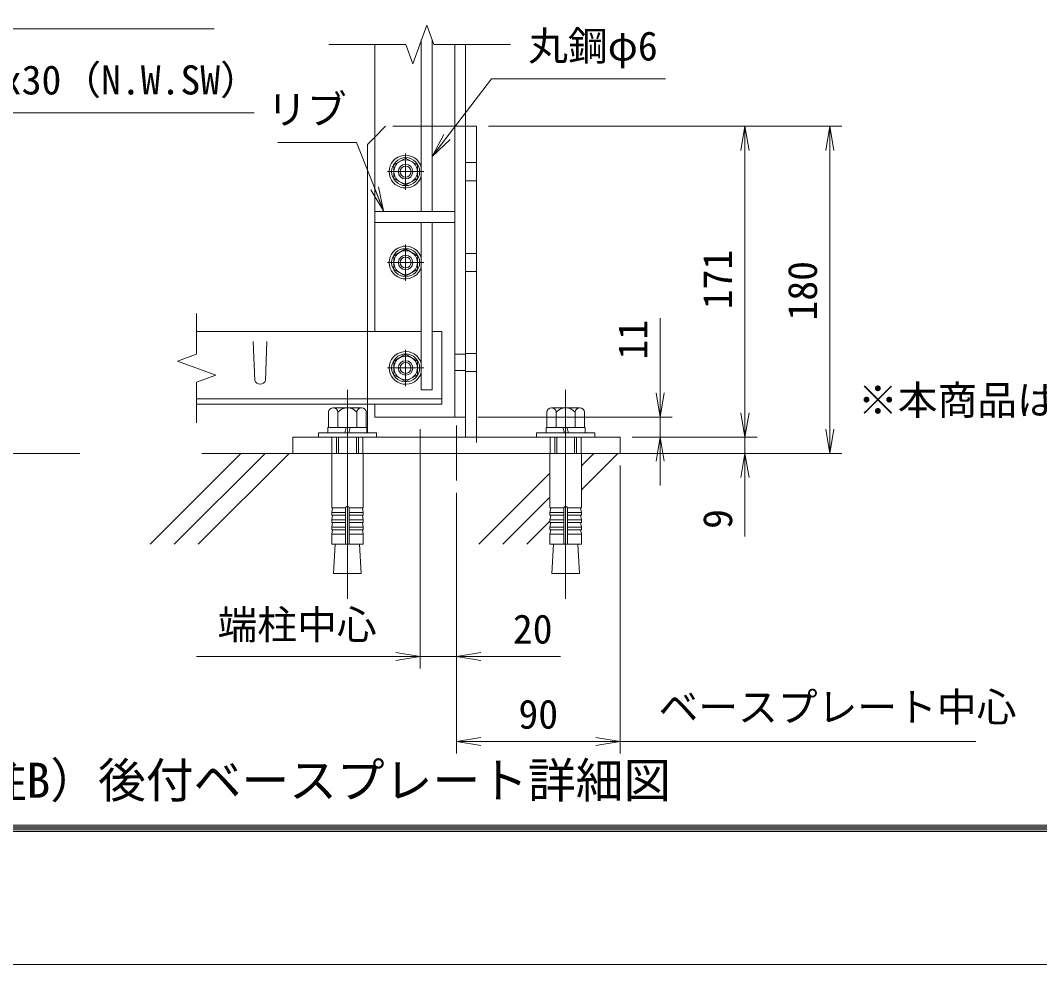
# Model space of a CAD drawing. Units: millimetres, scale not verified, with parts at other scales. Extents: x -4200 to 4200, y -2970 to 2970.
# Drawn here: x -208 to 1473, y -2970 to -1411 of the extents above; entities that cross this region are included whole.
import ezdxf
from ezdxf.enums import TextEntityAlignment as Align

# ---------------------------------------------------------------- set-up
doc = ezdxf.new("R2010")
doc.units = ezdxf.units.MM
doc.header["$LTSCALE"] = 20
doc.linetypes.add('DASHED', pattern=[7.5, 6, -1.5])
doc.linetypes.add('USER1', pattern=[50.8, 31.75, -6.35, 6.35, -6.35])
for name, color, linetype, lineweight in [('0-0_D-STR1', 1, 'Continuous', 18), ('0-1_D-STR-DIM', 7, 'Continuous', 9), ('0-2_D-STR3', 3, 'Continuous', 13), ('0-3_D-STR-TXT', 7, 'Continuous', 9), ('0-4_0', 7, 'Continuous', 9), ('0-5_D-BMK', 2, 'USER1', 13), ('0-7_D-TTL', 7, 'Continuous', 9), ('0-A_D-BGD', 7, 'Continuous', 9), ('0-B_D-DCR-HCH', 7, 'Continuous', 9)]:
    doc.layers.add(name, color=color, linetype=linetype, lineweight=lineweight)
doc.layers.add('0-8_D-TTL-TXT', color=7, linetype='Continuous')
doc.styles.add('ＭＳ ゴシック', font='')
doc.styles.get('ＭＳ ゴシック').set_extended_font_data('MS Gothic')

# ---------------------------------------------------------------- blocks, each defined once
blk = doc.blocks.new('_Open')
at = {"layer": '0-4_0'}
blk.add_line((-20, 3.33), (0, 0), dxfattribs=at)
blk.add_lwpolyline([(-20, -3.33), (0, 0), (-20, 0)], dxfattribs=at)

msp = doc.modelspace()

# ---------------------------------------------------------------- linework, layer by layer
at = {"layer": '0-0_D-STR1'}
for p, q in [((376.37, -1451.21), (376.37, -1925.12)), ((508.37, -2066.12), (508.37, -1451.21)), ((526.37, -2066.12), (526.37, -1451.21)), ((376.37, -1727.12), (508.37, -1727.12)), ((376.37, -1745.12), (508.37, -1745.12)), ((82.54, -1962.42), (82.54, -1895.51)), ((82.54, -1925.12), (453.27, -1925.12)), ((471.27, -1925.12), (487.37, -1925.12)), ((487.37, -2045.12), (487.37, -1925.12)), ((178.37, -2005.73), (176.12, -1941.23)), ((196.37, -2005.73), (198.62, -1941.23)), ((82.54, -2075.51), (82.54, -2008.6)), ((82.54, -2036.12), (487.37, -2036.12)), ((82.54, -2045.12), (487.37, -2045.12)), ((376.37, -2045.12), (376.37, -2066.12)), ((526.37, -2066.12), (376.37, -2066.12))]:
    msp.add_line(p, q, dxfattribs=at)
at = {"layer": '0-0_D-STR1', "linetype": 'DASHED'}
for p, q in [((508.37, -1962.62), (526.37, -1962.62)), ((508.37, -1989.62), (526.37, -1989.62))]:
    msp.add_line(p, q, dxfattribs=at)
at = {"layer": '0-0_D-STR1'}
msp.add_lwpolyline([(82.54, -2008.6), (114.25, -1997.05), (50.82, -1973.97), (82.54, -1962.42)], dxfattribs=at)
msp.add_arc((187.37, -2001.98), 9.75, 202.61986, 337.38014, dxfattribs=at)
at = {"layer": '0-1_D-STR-DIM'}
for p, q in [((462.12, -1419.5), (439.03, -1482.92)), ((473.66, -1451.21), (462.12, -1419.5)), ((300.57, -1451.21), (427.49, -1451.21)), ((439.03, -1482.92), (427.49, -1451.21)), ((473.66, -1451.21), (600.57, -1451.21)), ((564.37, -1586.12), (1007.25, -1586.12)), ((564.37, -1586.12), (1147.25, -1586.12)), ((987.25, -1626.12), (987.25, -2059.12)), ((1127.25, -1626.12), (1127.25, -2086.12)), ((847.25, -2026.12), (847.25, -1902.98)), ((987.25, -2059.12), (987.25, -2019.12)), ((546.37, -2066.12), (867.25, -2066.12)), ((847.25, -2099.12), (847.25, -2066.12)), ((451.37, -2086.12), (451.37, -2481.24)), ((451.37, -2086.12), (451.37, -2481.24)), ((801.37, -2099.12), (1007.25, -2099.12)), ((801.37, -2099.12), (1007.25, -2099.12)), ((801.37, -2099.12), (867.25, -2099.12)), ((987.25, -2099.12), (987.25, -2126.12)), ((684.37, -2126.12), (1147.25, -2126.12)), ((756.37, -2126.12), (1007.25, -2126.12)), ((781.37, -2146.12), (781.37, -2621.78)), ((847.25, -2139.12), (847.25, -2179.12)), ((987.25, -2166.12), (987.25, -2263.5)), ((511.37, -2191.12), (511.37, -2481.24)), ((511.37, -2191.12), (511.37, -2621.78)), ((411.37, -2461.24), (82.54, -2461.24)), ((411.37, -2461.24), (371.37, -2461.24)), ((451.37, -2461.24), (511.37, -2461.24)), ((551.37, -2461.24), (682.76, -2461.24)), ((741.37, -2601.78), (551.37, -2601.78)), ((1368.32, -2601.78), (781.37, -2601.78))]:
    msp.add_line(p, q, dxfattribs=at)
at = {"layer": '0-2_D-STR3'}
for p, q in [((453.27, -1727.12), (453.27, -1443.79)), ((471.27, -1727.12), (471.27, -1444.65)), ((526.37, -2099.12), (526.37, -1586.12)), ((544.37, -1586.12), (526.37, -1586.12)), ((544.37, -2108.12), (544.37, -1586.12)), ((376.37, -1604.12), (364.37, -1616.12)), ((364.37, -1925.12), (364.37, -1616.12)), ((427.37, -1638.62), (407.87, -1649.85)), ((427.37, -1638.62), (446.87, -1649.85)), ((407.87, -1649.85), (407.87, -1672.4)), ((446.87, -1649.85), (446.87, -1672.4)), ((427.37, -1683.62), (407.87, -1672.4)), ((427.37, -1683.62), (446.87, -1672.4)), ((471.27, -2021.12), (471.27, -1745.12)), ((427.37, -1788.62), (407.87, -1799.85)), ((427.37, -1788.62), (446.87, -1799.85)), ((407.87, -1799.85), (407.87, -1822.4)), ((446.87, -1799.85), (446.87, -1822.4)), ((427.37, -1833.62), (407.87, -1822.4)), ((427.37, -1833.62), (446.87, -1822.4)), ((427.37, -1962.62), (407.87, -1973.84)), ((427.37, -1962.62), (446.87, -1973.84)), ((407.87, -1973.84), (407.87, -1996.39)), ((446.87, -1973.84), (446.87, -1996.39)), ((427.37, -2007.62), (407.87, -1996.39)), ((427.37, -2007.62), (446.87, -1996.39)), ((364.37, -2092.22), (364.37, -2045.12)), ((357.32, -2126.12), (305.42, -2126.12)), ((665.42, -2126.12), (717.32, -2126.12))]:
    msp.add_line(p, q, dxfattribs=at)
at = {"layer": '0-2_D-STR3', "linetype": 'DASHED'}
for p, q in [((394.37, -1586.12), (376.37, -1604.12)), ((526.37, -1586.12), (394.37, -1586.12)), ((544.37, -1646.12), (526.37, -1646.12)), ((544.37, -1676.12), (526.37, -1676.12)), ((544.37, -1796.12), (526.37, -1796.12)), ((544.37, -1826.12), (526.37, -1826.12)), ((364.37, -2045.12), (364.37, -1925.12)), ((544.37, -1961.12), (526.37, -1961.12)), ((544.37, -1991.12), (526.37, -1991.12)), ((305.87, -2126.12), (305.87, -2099.12)), ((356.91, -2126.12), (356.91, -2099.12)), ((665.84, -2126.12), (665.84, -2099.12)), ((716.87, -2126.12), (716.87, -2099.12))]:
    msp.add_line(p, q, dxfattribs=at)
at = {"layer": '0-2_D-STR3', "lineweight": 18}
for p, q in [((307.99, -2050.82), (354.76, -2050.82)), ((349.37, -2050.82), (313.37, -2050.82)), ((714.76, -2050.82), (667.99, -2050.82)), ((673.37, -2050.82), (709.37, -2050.82)), ((300.2, -2083.22), (300.2, -2058.32)), ((315.79, -2083.22), (315.79, -2058.32)), ((346.96, -2083.22), (346.96, -2058.32)), ((362.55, -2058.32), (362.55, -2083.22)), ((660.2, -2058.32), (660.2, -2083.22)), ((675.79, -2083.22), (675.79, -2058.32)), ((706.96, -2083.22), (706.96, -2058.32)), ((722.55, -2083.22), (722.55, -2058.32)), ((299.12, -2083.22), (363.62, -2083.22)), ((299.12, -2092.22), (299.12, -2083.22)), ((362.55, -2083.22), (300.2, -2083.22)), ((326.87, -2092.22), (329.29, -2083.22)), ((335.87, -2083.22), (333.46, -2092.22)), ((363.62, -2083.22), (363.62, -2092.22)), ((723.62, -2083.22), (659.12, -2083.22)), ((659.12, -2083.22), (659.12, -2092.22)), ((660.2, -2083.22), (722.55, -2083.22)), ((686.87, -2083.22), (689.29, -2092.22)), ((695.87, -2092.22), (693.46, -2083.22)), ((723.62, -2092.22), (723.62, -2083.22)), ((283.37, -2099.12), (283.37, -2092.22)), ((283.37, -2092.22), (379.37, -2092.22)), ((379.37, -2099.12), (283.37, -2099.12)), ((363.62, -2092.22), (299.12, -2092.22)), ((313.36, -2126.12), (313.36, -2099.12)), ((316.6, -2126.12), (316.6, -2099.12)), ((346.12, -2126.12), (346.12, -2099.12)), ((349.36, -2099.12), (349.36, -2126.12)), ((379.37, -2092.22), (379.37, -2099.12)), ((643.37, -2092.22), (643.37, -2099.12)), ((739.37, -2092.22), (643.37, -2092.22)), ((643.37, -2099.12), (739.37, -2099.12)), ((659.12, -2092.22), (723.62, -2092.22)), ((673.38, -2099.12), (673.38, -2126.12)), ((676.62, -2126.12), (676.62, -2099.12)), ((706.14, -2126.12), (706.14, -2099.12)), ((709.38, -2126.12), (709.38, -2099.12)), ((739.37, -2099.12), (739.37, -2092.22)), ((305.42, -2126.12), (305.42, -2216.23)), ((357.32, -2126.12), (357.32, -2216.23)), ((665.42, -2126.12), (665.42, -2216.23)), ((717.32, -2126.12), (717.32, -2216.23)), ((328.37, -2216.23), (305.42, -2216.23)), ((305.42, -2223.73), (306.73, -2216.35)), ((328.37, -2216.23), (328.37, -2276.12)), ((334.37, -2216.23), (334.37, -2276.12)), ((334.37, -2216.23), (357.32, -2216.23)), ((357.32, -2223.73), (356.02, -2216.35)), ((688.37, -2216.23), (665.42, -2216.23)), ((665.42, -2223.73), (666.73, -2216.35)), ((688.37, -2216.23), (688.37, -2276.12)), ((694.37, -2216.23), (717.32, -2216.23)), ((694.37, -2216.23), (694.37, -2276.12)), ((717.32, -2223.73), (716.02, -2216.35)), ((305.42, -2223.73), (328.37, -2223.73)), ((305.42, -2223.73), (305.42, -2228.23)), ((305.42, -2228.23), (328.37, -2228.23)), ((305.42, -2235.73), (306.73, -2228.35)), ((305.42, -2235.73), (328.37, -2235.73)), ((305.42, -2235.73), (305.42, -2240.23)), ((357.32, -2223.73), (334.37, -2223.73)), ((357.32, -2228.23), (334.37, -2228.23)), ((357.32, -2235.73), (334.37, -2235.73)), ((357.32, -2235.73), (356.02, -2228.35)), ((357.32, -2223.73), (357.32, -2228.23)), ((357.32, -2235.73), (357.32, -2240.23)), ((665.42, -2223.73), (688.37, -2223.73)), ((665.42, -2223.73), (665.42, -2228.23)), ((665.42, -2228.23), (688.37, -2228.23)), ((665.42, -2235.73), (666.73, -2228.35)), ((665.42, -2235.73), (688.37, -2235.73)), ((665.42, -2235.73), (665.42, -2240.23)), ((717.32, -2223.73), (694.37, -2223.73)), ((717.32, -2228.23), (694.37, -2228.23)), ((717.32, -2235.73), (694.37, -2235.73)), ((717.32, -2235.73), (716.02, -2228.35)), ((717.32, -2223.73), (717.32, -2228.23)), ((717.32, -2235.73), (717.32, -2240.23)), ((305.42, -2240.23), (328.37, -2240.23)), ((305.42, -2247.73), (306.73, -2240.35)), ((305.42, -2247.73), (328.37, -2247.73)), ((305.42, -2247.73), (305.42, -2252.23)), ((305.42, -2252.23), (328.37, -2252.23)), ((305.42, -2259.62), (306.73, -2252.23)), ((357.32, -2240.23), (334.37, -2240.23)), ((357.32, -2247.73), (334.37, -2247.73)), ((357.32, -2252.23), (334.37, -2252.23)), ((357.32, -2247.73), (356.02, -2240.35)), ((357.32, -2259.62), (356.02, -2252.23)), ((357.32, -2247.73), (357.32, -2252.23)), ((665.42, -2240.23), (688.37, -2240.23)), ((665.42, -2247.73), (666.73, -2240.35)), ((665.42, -2247.73), (688.37, -2247.73)), ((665.42, -2247.73), (665.42, -2252.23)), ((665.42, -2259.62), (666.73, -2252.23)), ((665.42, -2252.23), (688.37, -2252.23)), ((717.32, -2240.23), (694.37, -2240.23)), ((717.32, -2247.73), (694.37, -2247.73)), ((717.32, -2252.23), (694.37, -2252.23)), ((717.32, -2247.73), (716.02, -2240.35)), ((717.32, -2259.62), (716.02, -2252.23)), ((717.32, -2247.73), (717.32, -2252.23)), ((305.42, -2259.62), (328.37, -2259.62)), ((305.42, -2259.62), (305.42, -2276.12)), ((357.32, -2259.62), (334.37, -2259.62)), ((357.32, -2259.62), (357.32, -2276.12)), ((665.42, -2259.62), (688.37, -2259.62)), ((665.42, -2259.62), (665.42, -2276.12)), ((717.32, -2259.62), (694.37, -2259.62)), ((717.32, -2259.62), (717.32, -2276.12)), ((357.32, -2276.12), (305.42, -2276.12)), ((311.38, -2276.12), (308.64, -2324.42)), ((351.37, -2276.12), (354.11, -2324.42)), ((665.42, -2276.12), (717.32, -2276.12)), ((671.38, -2276.12), (668.64, -2324.42)), ((711.37, -2276.12), (714.11, -2324.42)), ((308.64, -2324.42), (354.11, -2324.42)), ((714.11, -2324.42), (668.64, -2324.42))]:
    msp.add_line(p, q, dxfattribs=at)
at = {"layer": '0-2_D-STR3'}
msp.add_lwpolyline([(471.27, -2021.12), (453.27, -2021.12), (453.27, -1745.12)], dxfattribs=at)
msp.add_lwpolyline([(781.37, -2126.12), (241.37, -2126.12), (241.37, -2099.12), (781.37, -2099.12)], close=True, dxfattribs=at)
for centre, radius in [((427.37, -1661.12), 23.1), ((427.37, -1661.12), 19.5), ((427.37, -1661.12), 12), ((427.37, -1661.12), 9), ((427.37, -1811.12), 23.1), ((427.37, -1811.12), 19.5), ((427.37, -1811.12), 12), ((427.37, -1811.12), 9), ((427.37, -1985.12), 23.1), ((427.37, -1985.12), 19.5), ((427.37, -1985.12), 12), ((427.37, -1985.12), 9)]:
    msp.add_circle(centre, radius, dxfattribs=at)
for centre in [(427.37, -1661.12), (427.37, -1811.12), (427.37, -1985.12)]:
    msp.add_arc(centre, 27, 16.41624, 343.58376, dxfattribs=at)
at = {"layer": '0-2_D-STR3', "lineweight": 18}
for centre, radius, start, end in [((307.99, -2058.62), 7.8, 2.20423, 177.79577), ((331.37, -2070.77), 19.95, 38.61324, 141.38676), ((354.76, -2058.62), 7.8, 2.20423, 177.79577), ((667.99, -2058.62), 7.8, 2.20423, 177.79577), ((691.37, -2070.77), 19.95, 38.61324, 141.38676), ((714.76, -2058.62), 7.8, 2.20423, 177.79577), ((331.37, -2216.23), 3, 0, 180), ((691.37, -2216.23), 3, 0, 180)]:
    msp.add_arc(centre, radius, start, end, dxfattribs=at)
at = {"layer": '0-3_D-STR-TXT'}
for points in [[(111.23, -1425.63), (-324.1, -1425.63), (-443.87, -1530.96)], [(856.24, -1508.13), (569.02, -1508.13), (472.49, -1634.27)], [(177.29, -1564.16), (-367.99, -1564.16), (-531.4, -1648.21)], [(216.33, -1613.03), (346.35, -1613.03), (390.21, -1723.86)]]:
    msp.add_lwpolyline(points, dxfattribs=at)
at = {"layer": '0-5_D-BMK'}
for p, q in [((427.37, -1631.12), (427.37, -1691.12)), ((457.37, -1661.12), (397.37, -1661.12)), ((427.37, -1781.12), (427.37, -1841.12)), ((457.37, -1811.12), (397.37, -1811.12)), ((427.37, -1955.11), (427.37, -2015.11)), ((457.37, -1985.12), (397.37, -1985.12)), ((331.37, -2021.4), (331.37, -2366.39)), ((691.37, -2021.4), (691.37, -2366.39)), ((511.37, -2171.12), (511.37, -2079.89))]:
    msp.add_line(p, q, dxfattribs=at)
at = {"layer": '0-7_D-TTL', "color": 2, "lineweight": 18}
msp.add_lwpolyline([(-4200, 2970), (4200, 2970), (4200, -2970), (-4200, -2970)], close=True, dxfattribs=at)
at = {"layer": '0-7_D-TTL'}
for points in [[(-3930, 2750), (3930, 2750), (3930, -2750), (-3930, -2750)], [(-3927.5, 2747.5), (3927.5, 2747.5), (3927.5, -2747.5), (-3927.5, -2747.5)], [(-3925, 2745), (3925, 2745), (3925, -2745), (-3925, -2745)], [(-3922.5, 2742.5), (3922.5, 2742.5), (3922.5, -2742.5), (-3922.5, -2742.5)], [(-3920, 2740), (3920, 2740), (3920, -2740), (-3920, -2740)]]:
    msp.add_lwpolyline(points, close=True, dxfattribs=at)
at = {"layer": '0-A_D-BGD'}
for p, q in [((-867.72, -2126.12), (-110.28, -2126.12)), ((91.37, -2126.12), (998.19, -2126.12))]:
    msp.add_line(p, q, dxfattribs=at)
at = {"layer": '0-B_D-DCR-HCH'}
for p, q in [((5.69, -2276.12), (155.69, -2126.12)), ((45.47, -2276.12), (195.47, -2126.12)), ((85.24, -2276.12), (235.24, -2126.12)), ((717.32, -2186.25), (777.46, -2126.12)), ((717.32, -2146.48), (737.68, -2126.12)), ((547.91, -2276.12), (665.42, -2158.6)), ((587.69, -2276.12), (665.42, -2198.38)), ((627.46, -2276.12), (665.42, -2238.15))]:
    msp.add_line(p, q, dxfattribs=at)

# ---------------------------------------------------------------- block references
at = {"layer": '0-1_D-STR-DIM', "xscale": 2, "yscale": 2}
for p, rotation in [((987.25, -1586.12), 90), ((1127.25, -1586.12), 90), ((847.25, -2066.12), 270), ((987.25, -2099.12), 270), ((987.25, -2099.12), 270), ((847.25, -2099.12), 90), ((1127.25, -2126.12), 270), ((987.25, -2126.12), 90), ((511.37, -2461.24), 180), ((511.37, -2601.78), 180)]:
    msp.add_blockref('_Open', p, dxfattribs=dict(at, rotation=rotation))
for p in [(451.37, -2461.24), (451.37, -2461.24), (781.37, -2601.78)]:
    msp.add_blockref('_Open', p, dxfattribs=at)
at = {"layer": '0-3_D-STR-TXT', "xscale": 2, "yscale": 2}
for p, rotation in [((471.27, -1635.85), 232.57397), ((390.95, -1725.72), 291.591)]:
    msp.add_blockref('_Open', p, dxfattribs=dict(at, rotation=rotation))

# ---------------------------------------------------------------- texts
at = {"layer": '0-1_D-STR-DIM', "style": 'ＭＳ ゴシック'}
for s, p in [('171', (980.5, -1888.19)), ('180', (1120.5, -1906.77)), ('11', (840.5, -1971.27)), ('9', (980.5, -2250.78))]:
    msp.add_text(s, height=48.09, rotation=90, dxfattribs=at).set_placement(p, align=Align.BOTTOM_LEFT)
for s, p in [('端柱中心', (117.11, -2447.38)), ('20', (604.32, -2454.49)), ('90', (613.5, -2595.03))]:
    msp.add_text(s, height=48.09, dxfattribs=at).set_placement(p, align=Align.BOTTOM_LEFT)
at = {"layer": '0-3_D-STR-TXT', "style": 'ＭＳ ゴシック'}
for s, p in [('丸鋼φ6', (629.61, -1492.11)), ('3-M8x30（N.W.SW）', (-369.59, -1548.15)), ('リブ', (198.96, -1597.02)), ('ベースプレート中心', (844.69, -2583.33))]:
    msp.add_text(s, height=48.09, dxfattribs=at).set_placement(p, align=Align.BOTTOM_LEFT)
at = {"layer": '0-8_D-TTL-TXT', "style": 'ＭＳ ゴシック'}
for s, height, p in [('※本商品はGLへの設置を基準としております。他の条件でご使用の際は別途ご相談ください。', 48.09, (1173.69, -2076.77)), ('左端柱（端柱B）後付ベースプレート詳細図', 57.77, (-670.93, -2711.9))]:
    msp.add_text(s, height=height, dxfattribs=at).set_placement(p, align=Align.BOTTOM_LEFT)

doc.saveas('drawing.dxf')
